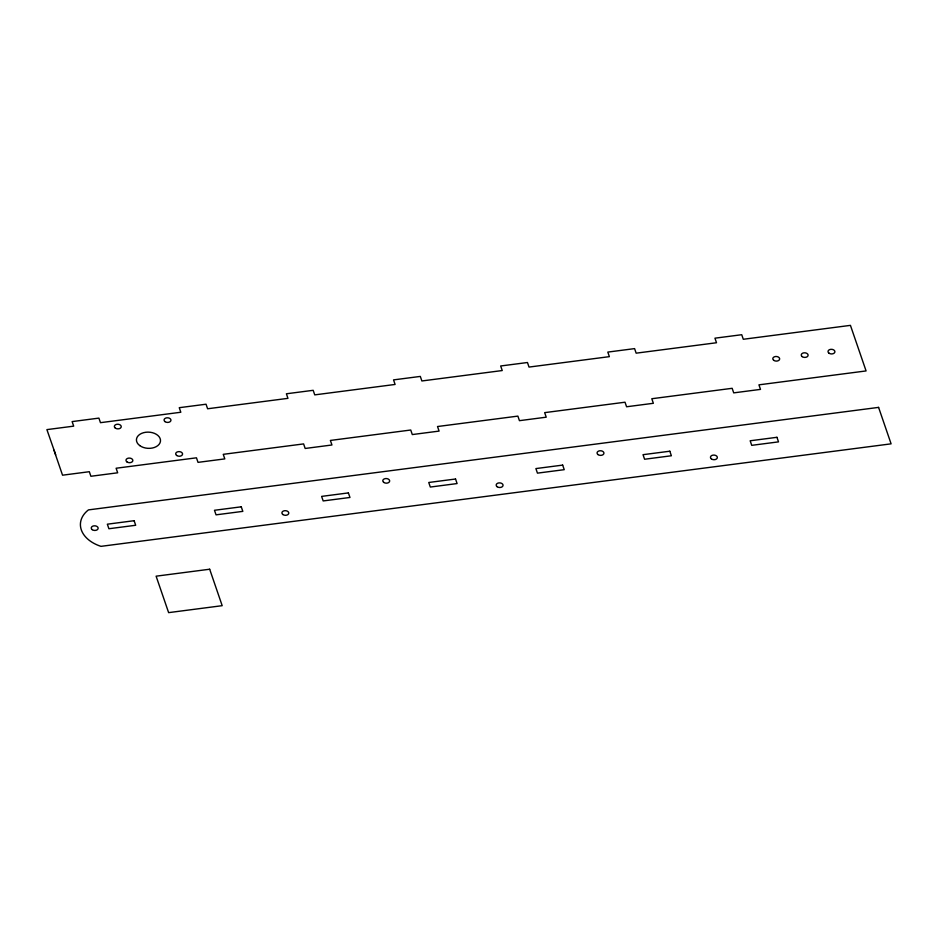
<?xml version="1.0" encoding="UTF-8"?>
<svg xmlns="http://www.w3.org/2000/svg" width="938" height="938" viewBox="0 0 938 938"><rect width="100%" height="100%" fill="white"/><g stroke="black" fill="none" stroke-linecap="round" stroke-linejoin="round"><path stroke-width="1.41" d="M54.779 452.573L62.541 475.191L89.321 471.708L90.892 476.27L117.672 472.799L116.113 468.238L196.464 457.814L198.024 462.364L224.815 458.893L223.244 454.332L303.607 443.909L305.167 448.47L331.946 444.987L330.387 440.438L410.738 430.014L412.298 434.564L439.09 431.093L437.518 426.532L517.882 416.109L519.441 420.67L546.221 417.187L544.661 412.638L625.013 402.214L626.584 406.764L653.364 403.293L651.804 398.732L732.156 388.309L733.715 392.87L760.507 389.387L758.936 384.838L866.079 370.932L850.438 325.369L743.295 339.275L741.735 334.714L714.944 338.184L716.515 342.745L636.152 353.169L634.592 348.619L607.812 352.09L609.372 356.651L529.02 367.075L527.461 362.514L500.669 365.984L502.24 370.545L421.877 380.969L420.318 376.419L393.538 379.89L395.097 384.451L314.746 394.875L313.175 390.314L286.395 393.784L287.954 398.345L207.603 408.769L206.043 404.219L179.252 407.69L180.823 412.251L100.472 422.675L98.9 418.114L72.12 421.596L73.68 426.145L46.9 429.616L55.694 454.824M54.099 450.299L54.721 452.409M878.589 407.385L88.442 509.897A34.401 23.157 2.9 0 0 100.964 546.35L891.1 443.838L878.589 407.385M134.122 520.707L107.342 524.19L108.902 528.739L135.682 525.268L134.122 520.707M241.265 506.813L214.474 510.284L216.045 514.845L242.825 511.362L241.265 506.813M348.397 492.907L321.617 496.39L323.176 500.939L349.968 497.468L348.397 492.907M455.54 479.013L428.748 482.484L430.319 487.045L457.099 483.562L455.54 479.013M562.671 465.107L535.891 468.578L537.451 473.139L564.242 469.668L562.671 465.107M669.814 451.213L643.022 454.684L644.594 459.245L671.374 455.762L669.814 451.213M776.945 437.307L750.166 440.778L751.725 445.339L778.517 441.868L776.945 437.307M209.678 569.225L156.107 576.178L168.629 612.631L222.189 605.678L209.678 569.225M165.006 421.619A3.435 2.31 2.9 0 0 170.81 420.869A3.435 2.31 2.9 0 0 166.741 417.82A3.435 2.31 2.9 0 0 165.006 421.619M126.911 461.895A3.435 2.31 2.9 0 0 132.704 461.144A3.435 2.31 2.9 0 0 128.635 458.107A3.435 2.31 2.9 0 0 126.911 461.895M139.692 445.55A12.042 8.102 2.9 0 0 159.988 442.912A12.042 8.102 2.9 0 0 145.73 432.266A12.042 8.102 2.9 0 0 139.692 445.55M115.292 428.068A3.435 2.31 2.9 0 0 121.096 427.318A3.435 2.31 2.9 0 0 117.016 424.269A3.435 2.31 2.9 0 0 115.292 428.068M176.625 455.446A3.435 2.31 2.9 0 0 182.418 454.696A3.435 2.31 2.9 0 0 178.349 451.647A3.435 2.31 2.9 0 0 176.625 455.446M802.178 356.616A3.435 2.31 2.9 0 0 807.97 355.865A3.435 2.31 2.9 0 0 803.901 352.829A3.435 2.31 2.9 0 0 802.178 356.616M773.721 360.309A3.435 2.31 2.9 0 0 779.513 359.559A3.435 2.31 2.9 0 0 775.445 356.522A3.435 2.31 2.9 0 0 773.721 360.309M828.958 353.145A3.435 2.31 2.9 0 0 834.761 352.395A3.435 2.31 2.9 0 0 830.693 349.346A3.435 2.31 2.9 0 0 828.958 353.145M282.842 514.505A3.435 2.31 2.9 0 0 288.634 513.754A3.435 2.31 2.9 0 0 284.566 510.706A3.435 2.31 2.9 0 0 282.842 514.505M92.194 529.642A3.435 2.31 2.9 0 0 97.998 528.891A3.435 2.31 2.9 0 0 93.917 525.843A3.435 2.31 2.9 0 0 92.194 529.642M383.724 482.378A3.435 2.31 2.9 0 0 389.516 481.628A3.435 2.31 2.9 0 0 385.448 478.579A3.435 2.31 2.9 0 0 383.724 482.378M497.117 486.705A3.435 2.31 2.9 0 0 502.909 485.954A3.435 2.31 2.9 0 0 498.84 482.906A3.435 2.31 2.9 0 0 497.117 486.705M597.998 454.578A3.435 2.31 2.9 0 0 603.791 453.828A3.435 2.31 2.9 0 0 599.722 450.779A3.435 2.31 2.9 0 0 597.998 454.578M711.391 458.905A3.435 2.31 2.9 0 0 717.195 458.154A3.435 2.31 2.9 0 0 713.115 455.106A3.435 2.31 2.9 0 0 711.391 458.905"/></g></svg>
